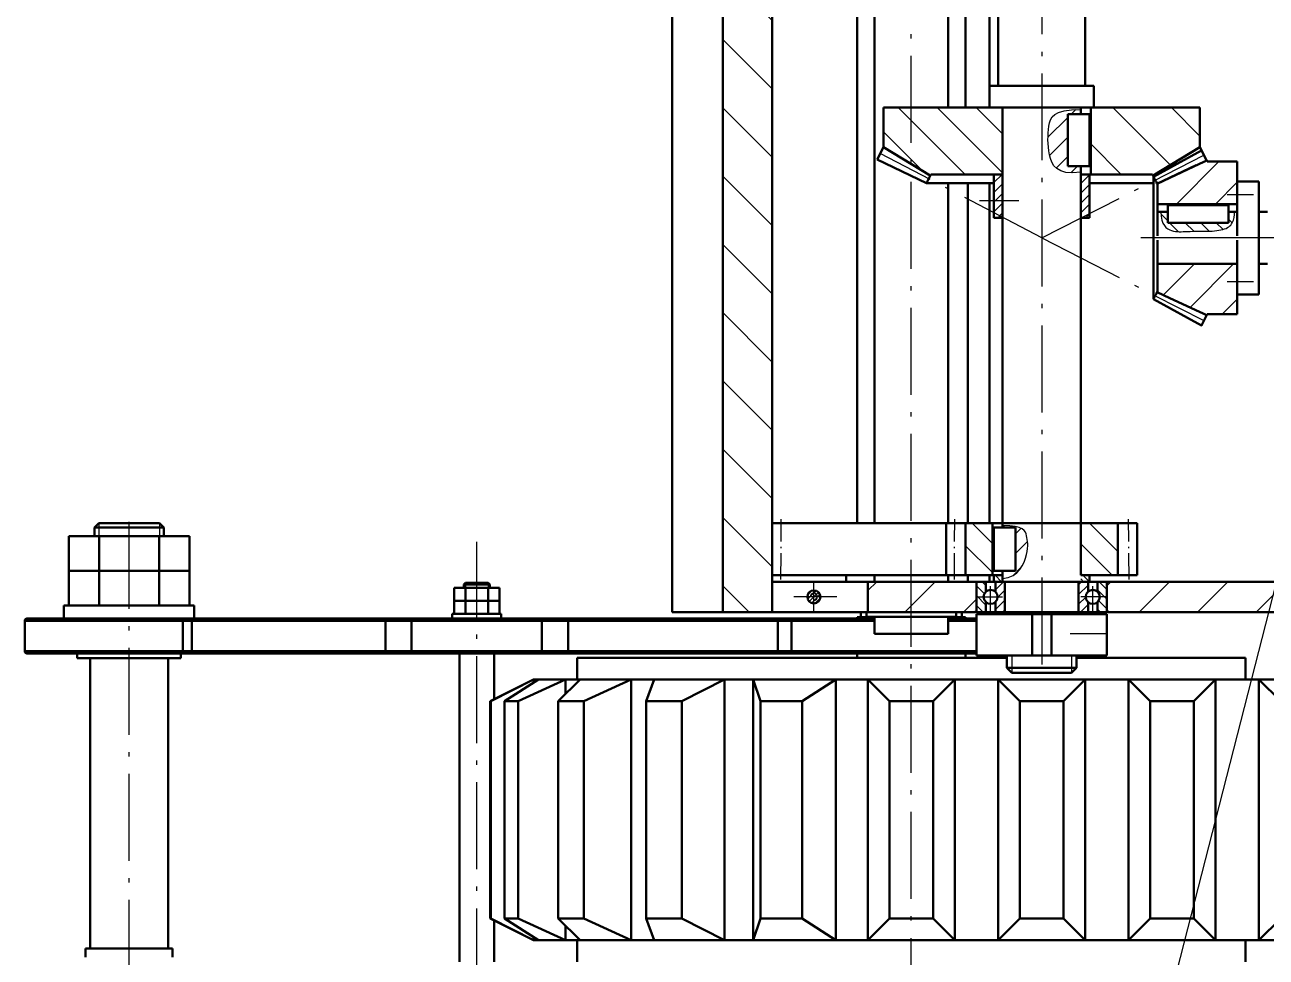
# Model space of a CAD drawing. Header units: millimetres. Extents: x -1896 to -707, y -189 to 652.
# Drawn here: x -1322.3 to -1179.5, y 52.1 to 159.4 of the extents above; entities that cross this region are included whole.
import ezdxf

# ---------------------------------------------------------------- set-up
doc = ezdxf.new("R2010")
doc.units = ezdxf.units.MM
doc.header["$LTSCALE"] = 10
doc.linetypes.add('CENTER', pattern=[1.45, 1, -0.2, 0.05, -0.2])
doc.linetypes.add('DASHED', pattern=[0.75, 0.5, -0.25])
doc.layers.add('1轮廓实线层', color=7, linetype='Continuous', lineweight=50)
for name, color, linetype in [('2细线层', 4, 'Continuous'), ('3中心线层', 1, 'CENTER'), ('4虚线层', 6, 'DASHED'), ('5剖面线层', 2, 'Continuous'), ('6文字层', 7, 'Continuous')]:
    doc.layers.add(name, color=color, linetype=linetype)
doc.styles.add('TH_GBDIM', font='romans.shx', dxfattribs={"width": 0.65, "bigfont": 'gbcbig.shx'})
doc.dimstyles.new('TH_GBDIM', dxfattribs={"dimtxt": 3.5, "dimasz": 2.5, "dimexe": 2, "dimexo": 0, "dimgap": 1.5, "dimtad": 1, "dimdsep": 46, "dimtxsty": 'TH_GBDIM', "dimcen": 2.5, "dimclrd": 130, "dimclre": 130, "dimclrt": 3, "dimazin": 2, "dimtfac": 0.714286, "dimtmove": 0, "dimatfit": 3, "dimfxl": 1, "dimtolj": 1, "dimtzin": 0, "dimlwd": -1, "dimlwe": -1, "dimarcsym": 0})
pattern_1 = [(45, (-1281.11, 361.7817), (-2.245064, 2.245064), [])]
pattern_2 = [(45, (-1281.11, 361.7817), (-3.367596, 3.367596), [])]
pattern_3 = [(45, (-1281.11, 362.7882), (-0.561266, 0.561266), [])]
pattern_4 = [(135, (-1281.10996, 361.7817), (-0.3367596, -0.3367596), [])]
pattern_5 = [(45, (-1281.11, 361.7817), (-0.561266, 0.561266), [])]
pattern_6 = [(135, (-1281.11, 361.7817), (-0.561266, -0.561266), [])]
pattern_7 = [(135, (-1281.11, 361.7817), (-1.683798, -1.683798), [])]
pattern_8 = [(45, (-1281.10996, 367.2817), (-0.2245064, 0.2245064), [])]

msp = doc.modelspace()

# ---------------------------------------------------------------- hatches: boundary and pattern name
at = {"layer": '5剖面线层'}
h = msp.add_hatch(dxfattribs=at)
h.set_pattern_fill('ANSI31', color=256, scale=1.75, angle=90)
h.set_pattern_definition([(135, (-1281.11, 361.7817), (-3.92886, -3.92886), [])])
h.paths.add_polyline_path([(-1236.3326, 218.7931), (-1242.0115, 218.7931), (-1242.0115, 91.7931), (-1236.3326, 91.7931)])
h = msp.add_hatch(dxfattribs=at)
h.set_pattern_fill('ANSI31', color=256, angle=90, style=0)
h.set_pattern_definition([(135, (-1281.11, 361.7817), (-2.245064, -2.245064), [])])
h.paths.add_polyline_path([(-1223.5467, 145.2931), (-1218.1487, 142.0241), (-1218.0815, 142.1586), (-1209.8326, 142.1586), (-1209.8326, 149.8464), (-1223.5467, 149.8464)])
h = msp.add_hatch(dxfattribs=at)
h.set_pattern_fill('ANSI31', color=256, scale=0.5)
h.set_pattern_definition([(45, (-1281.11, 361.7817), (-1.122532, 1.122532), [])])
edge = h.paths.add_edge_path()
edge.add_line((-1202.3326, 149.0964), (-1200.8326, 149.0964))
edge.add_line((-1200.8326, 149.0964), (-1200.8326, 149.6352))
edge.add_spline(control_points=[(-1200.8326, 149.6352), (-1204.079, 149.6352), (-1204.6326, 147.8121), (-1204.6853, 144.4706), (-1203.6657, 142.0001), (-1200.8326, 142.4129)], knot_values=[0, 0, 0, 0, 1, 2, 3, 3, 3, 3], degree=3, periodic=0)
edge.add_line((-1200.8326, 142.4129), (-1200.8326, 143.0964))
edge.add_line((-1200.8326, 143.0964), (-1202.3326, 143.0964))
edge.add_line((-1202.3326, 143.0964), (-1202.3326, 149.0964))
h = msp.add_hatch(dxfattribs=at)
h.set_pattern_fill('ANSI31', color=256, scale=1.5, angle=90, style=0)
h.set_pattern_definition([(135, (-1281.11, 361.7817), (-3.3676, -3.3676), [])])
h.paths.add_polyline_path([(-1199.6826, 149.8464), (-1199.6826, 142.1586), (-1192.5836, 142.1586), (-1192.5164, 142.0241), (-1187.1185, 145.2931), (-1187.1185, 149.8464)])
h = msp.add_hatch(dxfattribs=at)
h.set_pattern_fill('ANSI31', color=256, style=0)
h.set_pattern_definition(pattern_1)
h.paths.add_polyline_path([(-1192.0022, 138.7464), (-1182.8325, 138.7464), (-1182.8325, 143.6317), (-1186.2878, 143.6317), (-1186.3466, 143.7495), (-1186.3689, 143.7391), (-1186.3911, 143.7286), (-1186.4134, 143.7182), (-1186.4356, 143.7077), (-1186.4579, 143.6973), (-1186.4801, 143.6869), (-1186.5024, 143.6764), (-1186.5246, 143.666), (-1186.5469, 143.6555), (-1186.5691, 143.6451), (-1186.5914, 143.6346), (-1186.6136, 143.6242), (-1186.6359, 143.6138), (-1186.6581, 143.6033), (-1186.6804, 143.5929), (-1186.7026, 143.5824), (-1186.7249, 143.572), (-1186.7471, 143.5616), (-1186.7694, 143.5511), (-1186.7916, 143.5407), (-1186.8139, 143.5302), (-1186.8361, 143.5198), (-1186.8584, 143.5094), (-1186.8806, 143.4989), (-1186.9029, 143.4885), (-1186.9251, 143.478), (-1186.9474, 143.4676), (-1186.9696, 143.4571), (-1186.9919, 143.4467), (-1187.0141, 143.4363), (-1187.0364, 143.4258), (-1187.0586, 143.4154), (-1187.0809, 143.4049), (-1187.1031, 143.3945), (-1187.1254, 143.3841), (-1187.1476, 143.3736), (-1187.1699, 143.3632), (-1187.1921, 143.3527), (-1187.2144, 143.3423), (-1187.2366, 143.3318), (-1187.2589, 143.3214), (-1187.2811, 143.311), (-1187.3034, 143.3005), (-1187.3256, 143.2901), (-1187.3479, 143.2796), (-1187.3701, 143.2692), (-1187.3924, 143.2588), (-1187.4146, 143.2483), (-1187.4369, 143.2379), (-1187.4591, 143.2274), (-1187.4814, 143.217), (-1187.5036, 143.2065), (-1187.5259, 143.1961), (-1187.5481, 143.1857), (-1187.5704, 143.1752), (-1187.5926, 143.1648), (-1187.6149, 143.1543), (-1187.6371, 143.1439), (-1187.6594, 143.1335), (-1187.6816, 143.123), (-1187.7039, 143.1126), (-1187.7261, 143.1021), (-1187.7484, 143.0917), (-1187.7706, 143.0813), (-1187.7929, 143.0708), (-1187.8151, 143.0604), (-1187.8374, 143.0499), (-1187.8596, 143.0395), (-1187.8819, 143.029), (-1187.9041, 143.0186), (-1187.9264, 143.0082), (-1187.9486, 142.9977), (-1187.9709, 142.9873), (-1187.9931, 142.9768), (-1188.0154, 142.9664), (-1188.0376, 142.956), (-1188.0599, 142.9455), (-1188.0821, 142.9351), (-1188.1044, 142.9246), (-1188.1266, 142.9142), (-1188.1489, 142.9037), (-1188.1711, 142.8933), (-1188.1934, 142.8829), (-1188.2156, 142.8724), (-1188.2379, 142.862), (-1188.2601, 142.8515), (-1188.2824, 142.8411), (-1188.3046, 142.8307), (-1188.3269, 142.8202), (-1188.3491, 142.8098), (-1188.3714, 142.7993), (-1188.3936, 142.7889), (-1188.4159, 142.7785), (-1188.4381, 142.768), (-1188.4604, 142.7576), (-1188.4826, 142.7471), (-1188.5049, 142.7367), (-1188.5271, 142.7262), (-1188.5494, 142.7158), (-1188.5716, 142.7054), (-1188.5939, 142.6949), (-1188.6161, 142.6845), (-1188.6384, 142.674), (-1188.6606, 142.6636), (-1188.6829, 142.6532), (-1188.7051, 142.6427), (-1188.7274, 142.6323), (-1188.7496, 142.6218), (-1188.7719, 142.6114), (-1188.7941, 142.6009), (-1188.8164, 142.5905), (-1188.8386, 142.5801), (-1188.8609, 142.5696), (-1188.8831, 142.5592), (-1188.9054, 142.5487), (-1188.9276, 142.5383), (-1188.9499, 142.5279), (-1188.9721, 142.5174), (-1188.9944, 142.507), (-1189.0166, 142.4965), (-1189.0389, 142.4861), (-1189.0611, 142.4756), (-1189.0834, 142.4652), (-1189.1056, 142.4548), (-1189.1279, 142.4443), (-1189.1501, 142.4339), (-1189.1724, 142.4234), (-1189.1946, 142.413), (-1189.2169, 142.4026), (-1189.2391, 142.3921), (-1189.2614, 142.3817), (-1189.2836, 142.3712), (-1189.3059, 142.3608), (-1189.3281, 142.3504), (-1189.3504, 142.3399), (-1189.3726, 142.3295), (-1189.3949, 142.319), (-1189.4171, 142.3086), (-1189.4394, 142.2981), (-1189.4616, 142.2877), (-1189.4839, 142.2773), (-1189.5061, 142.2668), (-1189.5284, 142.2564), (-1189.5506, 142.2459), (-1189.5729, 142.2355), (-1189.5951, 142.2251), (-1189.6174, 142.2146), (-1189.6396, 142.2042), (-1189.6619, 142.1937), (-1189.6841, 142.1833), (-1189.7064, 142.1728), (-1189.7286, 142.1624), (-1189.7509, 142.152), (-1189.7731, 142.1415), (-1189.7954, 142.1311), (-1189.8176, 142.1206), (-1189.8399, 142.1102), (-1189.8621, 142.0998), (-1189.8843, 142.0893), (-1189.9066, 142.0789), (-1189.9288, 142.0684), (-1189.9511, 142.058), (-1189.9733, 142.0475), (-1189.9956, 142.0371), (-1190.0178, 142.0267), (-1190.0401, 142.0162), (-1190.0623, 142.0058), (-1190.0846, 141.9953), (-1190.1068, 141.9849), (-1190.1291, 141.9745), (-1190.1513, 141.964), (-1190.1736, 141.9536), (-1190.1958, 141.9431), (-1190.2181, 141.9327), (-1190.2403, 141.9223), (-1190.2626, 141.9118), (-1190.2848, 141.9014), (-1190.3071, 141.8909), (-1190.3293, 141.8805), (-1190.3516, 141.87), (-1190.3738, 141.8596), (-1190.3961, 141.8492), (-1190.4183, 141.8387), (-1190.4406, 141.8283), (-1190.4628, 141.8178), (-1190.4851, 141.8074), (-1190.5073, 141.797), (-1190.5296, 141.7865), (-1190.5518, 141.7761), (-1190.5741, 141.7656), (-1190.5963, 141.7552), (-1190.6186, 141.7447), (-1190.6408, 141.7343), (-1190.6631, 141.7239), (-1190.6853, 141.7134), (-1190.7076, 141.703), (-1190.7298, 141.6925), (-1190.7521, 141.6821), (-1190.7743, 141.6717), (-1190.7966, 141.6612), (-1190.8188, 141.6508), (-1190.8411, 141.6403), (-1190.8633, 141.6299), (-1190.8856, 141.6195), (-1190.9078, 141.609), (-1190.9301, 141.5986), (-1190.9523, 141.5881), (-1190.9746, 141.5777), (-1190.9968, 141.5672), (-1191.0191, 141.5568), (-1191.0413, 141.5464), (-1191.0636, 141.5359), (-1191.0858, 141.5255), (-1191.1081, 141.515), (-1191.1303, 141.5046), (-1191.1526, 141.4942), (-1191.1748, 141.4837), (-1191.1971, 141.4733), (-1191.2193, 141.4628), (-1191.2416, 141.4524), (-1191.2638, 141.4419), (-1191.2861, 141.4315), (-1191.3083, 141.4211), (-1191.3306, 141.4106), (-1191.3528, 141.4002), (-1191.3751, 141.3897), (-1191.3973, 141.3793), (-1191.4196, 141.3689), (-1191.4418, 141.3584), (-1191.4641, 141.348), (-1191.4863, 141.3375), (-1191.5086, 141.3271), (-1191.5308, 141.3166), (-1191.5531, 141.3062), (-1191.5753, 141.2958), (-1191.5976, 141.2853), (-1191.6198, 141.2749), (-1191.6421, 141.2644), (-1191.6643, 141.254), (-1191.6866, 141.2436), (-1191.7088, 141.2331), (-1191.7311, 141.2227), (-1191.7533, 141.2122), (-1191.7756, 141.2018), (-1191.7978, 141.1914), (-1191.8201, 141.1809), (-1191.8423, 141.1705), (-1191.8646, 141.16), (-1191.8868, 141.1496), (-1191.9091, 141.1391), (-1191.9313, 141.1287), (-1191.9536, 141.1183), (-1191.9758, 141.1078), (-1191.9981, 141.0974), (-1192.0203, 141.0869), (-1192.0426, 141.0765), (-1192.0022, 140.9957)])
h = msp.add_hatch(dxfattribs=at)
h.set_pattern_fill('ANSI31', color=256, scale=0.25)
h.set_pattern_definition(pattern_3)
h.paths.add_polyline_path([(-1209.8326, 142.1586), (-1210.8326, 142.1586), (-1210.8326, 139.0796), (-1209.8326, 138.7255)])
h.paths.add_polyline_path([(-1209.8326, 138.7255), (-1210.8326, 139.0796), (-1210.8326, 137.1586), (-1209.8326, 137.1586)])
h = msp.add_hatch(dxfattribs=at)
h.set_pattern_fill('ANSI31', color=256, scale=0.25)
h.set_pattern_definition(pattern_3)
h.paths.add_polyline_path([(-1200.8326, 142.1586), (-1199.8326, 142.1586), (-1199.8326, 139.0796), (-1200.8326, 138.7255)])
h.paths.add_polyline_path([(-1200.8326, 138.7255), (-1199.8326, 139.0796), (-1199.8326, 137.1586), (-1200.8326, 137.1586)])
h = msp.add_hatch(dxfattribs=at)
h.set_pattern_fill('ANSI31', color=256, scale=0.4, angle=90)
h.set_pattern_definition([(135, (-1281.11, 361.7817), (-0.8980256, -0.8980256), [])])
edge = h.paths.add_edge_path()
edge.add_spline(control_points=[(-1191.6076, 137.8464), (-1191.6153, 136.3495), (-1190.3287, 135.4171), (-1188.7272, 135.6445), (-1185.8719, 135.5625), (-1183.9191, 135.8412), (-1183.1478, 136.7593), (-1183.1478, 137.8464), (-1183.1765, 137.8464)], knot_values=[0, 0, 0, 0, 1, 2, 3, 4, 5, 6, 6, 6, 6], degree=3, periodic=0)
edge.add_line((-1183.1765, 137.8464), (-1183.8325, 137.8464))
edge.add_line((-1183.8325, 137.8464), (-1183.8325, 136.5964))
edge.add_line((-1183.8325, 136.5964), (-1190.8325, 136.5964))
edge.add_line((-1190.8325, 136.5964), (-1190.8325, 137.8464))
edge.add_line((-1190.8325, 137.8464), (-1191.6076, 137.8464))
h = msp.add_hatch(dxfattribs=at)
h.set_pattern_fill('ANSI31', color=256, style=0)
h.set_pattern_definition(pattern_1)
h.paths.add_polyline_path([(-1182.8325, 131.8464), (-1192.0022, 131.8464), (-1192.0022, 128.697), (-1192.0426, 128.6162), (-1192.0203, 128.6058), (-1191.9981, 128.5953), (-1191.9758, 128.5849), (-1191.9536, 128.5745), (-1191.9313, 128.564), (-1191.9091, 128.5536), (-1191.8868, 128.5431), (-1191.8646, 128.5327), (-1191.8423, 128.5222), (-1191.8201, 128.5118), (-1191.7978, 128.5014), (-1191.7756, 128.4909), (-1191.7533, 128.4805), (-1191.7311, 128.47), (-1191.7088, 128.4596), (-1191.6866, 128.4492), (-1191.6643, 128.4387), (-1191.6421, 128.4283), (-1191.6198, 128.4178), (-1191.5976, 128.4074), (-1191.5753, 128.397), (-1191.5531, 128.3865), (-1191.5308, 128.3761), (-1191.5086, 128.3656), (-1191.4863, 128.3552), (-1191.4641, 128.3447), (-1191.4418, 128.3343), (-1191.4196, 128.3239), (-1191.3973, 128.3134), (-1191.3751, 128.303), (-1191.3528, 128.2925), (-1191.3306, 128.2821), (-1191.3083, 128.2717), (-1191.2861, 128.2612), (-1191.2638, 128.2508), (-1191.2416, 128.2403), (-1191.2193, 128.2299), (-1191.1971, 128.2194), (-1191.1748, 128.209), (-1191.1526, 128.1986), (-1191.1303, 128.1881), (-1191.1081, 128.1777), (-1191.0858, 128.1672), (-1191.0636, 128.1568), (-1191.0413, 128.1464), (-1191.0191, 128.1359), (-1190.9968, 128.1255), (-1190.9746, 128.115), (-1190.9523, 128.1046), (-1190.9301, 128.0941), (-1190.9078, 128.0837), (-1190.8856, 128.0733), (-1190.8633, 128.0628), (-1190.8411, 128.0524), (-1190.8188, 128.0419), (-1190.7966, 128.0315), (-1190.7743, 128.0211), (-1190.7521, 128.0106), (-1190.7298, 128.0002), (-1190.7076, 127.9897), (-1190.6853, 127.9793), (-1190.6631, 127.9689), (-1190.6408, 127.9584), (-1190.6186, 127.948), (-1190.5963, 127.9375), (-1190.5741, 127.9271), (-1190.5518, 127.9166), (-1190.5296, 127.9062), (-1190.5073, 127.8958), (-1190.4851, 127.8853), (-1190.4628, 127.8749), (-1190.4406, 127.8644), (-1190.4183, 127.854), (-1190.3961, 127.8436), (-1190.3738, 127.8331), (-1190.3516, 127.8227), (-1190.3293, 127.8122), (-1190.3071, 127.8018), (-1190.2848, 127.7913), (-1190.2626, 127.7809), (-1190.2403, 127.7705), (-1190.2181, 127.76), (-1190.1958, 127.7496), (-1190.1736, 127.7391), (-1190.1513, 127.7287), (-1190.1291, 127.7183), (-1190.1068, 127.7078), (-1190.0846, 127.6974), (-1190.0623, 127.6869), (-1190.0401, 127.6765), (-1190.0178, 127.666), (-1189.9956, 127.6556), (-1189.9733, 127.6452), (-1189.9511, 127.6347), (-1189.9288, 127.6243), (-1189.9066, 127.6138), (-1189.8843, 127.6034), (-1189.8621, 127.593), (-1189.8399, 127.5825), (-1189.8176, 127.5721), (-1189.7954, 127.5616), (-1189.7731, 127.5512), (-1189.7509, 127.5408), (-1189.7286, 127.5303), (-1189.7064, 127.5199), (-1189.6841, 127.5094), (-1189.6619, 127.499), (-1189.6396, 127.4885), (-1189.6174, 127.4781), (-1189.5951, 127.4677), (-1189.5729, 127.4572), (-1189.5506, 127.4468), (-1189.5284, 127.4363), (-1189.5061, 127.4259), (-1189.4839, 127.4155), (-1189.4616, 127.405), (-1189.4394, 127.3946), (-1189.4171, 127.3841), (-1189.3949, 127.3737), (-1189.3726, 127.3632), (-1189.3504, 127.3528), (-1189.3281, 127.3424), (-1189.3059, 127.3319), (-1189.2836, 127.3215), (-1189.2614, 127.311), (-1189.2391, 127.3006), (-1189.2169, 127.2902), (-1189.1946, 127.2797), (-1189.1724, 127.2693), (-1189.1501, 127.2588), (-1189.1279, 127.2484), (-1189.1056, 127.238), (-1189.0834, 127.2275), (-1189.0611, 127.2171), (-1189.0389, 127.2066), (-1189.0166, 127.1962), (-1188.9944, 127.1857), (-1188.9721, 127.1753), (-1188.9499, 127.1649), (-1188.9276, 127.1544), (-1188.9054, 127.144), (-1188.8831, 127.1335), (-1188.8609, 127.1231), (-1188.8386, 127.1127), (-1188.8164, 127.1022), (-1188.7941, 127.0918), (-1188.7719, 127.0813), (-1188.7496, 127.0709), (-1188.7274, 127.0604), (-1188.7051, 127.05), (-1188.6829, 127.0396), (-1188.6606, 127.0291), (-1188.6384, 127.0187), (-1188.6161, 127.0082), (-1188.5939, 126.9978), (-1188.5716, 126.9874), (-1188.5494, 126.9769), (-1188.5271, 126.9665), (-1188.5049, 126.956), (-1188.4826, 126.9456), (-1188.4604, 126.9351), (-1188.4381, 126.9247), (-1188.4159, 126.9143), (-1188.3936, 126.9038), (-1188.3714, 126.8934), (-1188.3491, 126.8829), (-1188.3269, 126.8725), (-1188.3046, 126.8621), (-1188.2824, 126.8516), (-1188.2601, 126.8412), (-1188.2379, 126.8307), (-1188.2156, 126.8203), (-1188.1934, 126.8099), (-1188.1711, 126.7994), (-1188.1489, 126.789), (-1188.1266, 126.7785), (-1188.1044, 126.7681), (-1188.0821, 126.7576), (-1188.0599, 126.7472), (-1188.0376, 126.7368), (-1188.0154, 126.7263), (-1187.9931, 126.7159), (-1187.9709, 126.7054), (-1187.9486, 126.695), (-1187.9264, 126.6846), (-1187.9041, 126.6741), (-1187.8819, 126.6637), (-1187.8596, 126.6532), (-1187.8374, 126.6428), (-1187.8151, 126.6323), (-1187.7929, 126.6219), (-1187.7706, 126.6115), (-1187.7484, 126.601), (-1187.7261, 126.5906), (-1187.7039, 126.5801), (-1187.6816, 126.5697), (-1187.6594, 126.5593), (-1187.6371, 126.5488), (-1187.6149, 126.5384), (-1187.5926, 126.5279), (-1187.5704, 126.5175), (-1187.5481, 126.507), (-1187.5259, 126.4966), (-1187.5036, 126.4862), (-1187.4814, 126.4757), (-1187.4591, 126.4653), (-1187.4369, 126.4548), (-1187.4146, 126.4444), (-1187.3924, 126.434), (-1187.3701, 126.4235), (-1187.3479, 126.4131), (-1187.3256, 126.4026), (-1187.3034, 126.3922), (-1187.2811, 126.3818), (-1187.2589, 126.3713), (-1187.2366, 126.3609), (-1187.2144, 126.3504), (-1187.1921, 126.34), (-1187.1699, 126.3295), (-1187.1476, 126.3191), (-1187.1254, 126.3087), (-1187.1031, 126.2982), (-1187.0809, 126.2878), (-1187.0586, 126.2773), (-1187.0364, 126.2669), (-1187.0141, 126.2565), (-1186.9919, 126.246), (-1186.9696, 126.2356), (-1186.9474, 126.2251), (-1186.9251, 126.2147), (-1186.9029, 126.2042), (-1186.8806, 126.1938), (-1186.8584, 126.1834), (-1186.8361, 126.1729), (-1186.8139, 126.1625), (-1186.7916, 126.152), (-1186.7694, 126.1416), (-1186.7471, 126.1312), (-1186.7249, 126.1207), (-1186.7026, 126.1103), (-1186.6804, 126.0998), (-1186.6581, 126.0894), (-1186.6359, 126.079), (-1186.6136, 126.0685), (-1186.5914, 126.0581), (-1186.5691, 126.0476), (-1186.5469, 126.0372), (-1186.5246, 126.0267), (-1186.5024, 126.0163), (-1186.4801, 126.0059), (-1186.4579, 125.9954), (-1186.4356, 125.985), (-1186.4134, 125.9745), (-1186.3911, 125.9641), (-1186.3689, 125.9537), (-1186.3466, 125.9432), (-1186.2878, 126.061), (-1182.8325, 126.061)])
h = msp.add_hatch(dxfattribs=at)
h.set_pattern_fill('ANSI31', color=256, scale=0.75, angle=90, style=0)
h.set_pattern_definition(pattern_7)
h.paths.add_polyline_path([(-1210.9826, 102.0431), (-1210.9826, 96.0431), (-1214.0821, 96.0431), (-1214.0821, 102.0431)])
h = msp.add_hatch(dxfattribs=at)
h.set_pattern_fill('ANSI31', color=256, scale=0.5)
h.set_pattern_definition([(45, (-1264.11, 354.838), (-1.122532, 1.122532), [])])
edge = h.paths.add_edge_path()
edge.add_line((-1208.3326, 96.5431), (-1208.3326, 101.5431))
edge.add_line((-1208.3326, 101.5431), (-1209.8326, 101.5431))
edge.add_line((-1209.8326, 101.5431), (-1209.8326, 101.7472))
edge.add_spline(control_points=[(-1209.8326, 101.7472), (-1207.3663, 101.7297), (-1207.0388, 100.5665), (-1206.7477, 98.8942), (-1207.9216, 95.8194), (-1209.8326, 95.6593)], knot_values=[0, 0, 0, 0, 1, 2, 3, 3, 3, 3], degree=3, periodic=0)
edge.add_line((-1209.8326, 95.6593), (-1209.8326, 96.5431))
edge.add_line((-1209.8326, 96.5431), (-1208.3326, 96.5431))
h = msp.add_hatch(dxfattribs=at)
h.set_pattern_fill('ANSI31', color=256, scale=0.75, angle=90, style=0)
h.set_pattern_definition(pattern_7)
h.paths.add_polyline_path([(-1200.8326, 102.0431), (-1196.5831, 102.0431), (-1196.5831, 96.0431), (-1200.8326, 96.0431)], flags=0)
h = msp.add_hatch(dxfattribs=at)
h.set_pattern_fill('ANSI31', color=256, scale=0.15, angle=90)
h.set_pattern_definition(pattern_4)
h.paths.add_polyline_path([(-1209.8326, 95.2931), (-1210.6659, 95.2931), (-1210.8326, 95.2931), (-1210.8326, 96.0431), (-1209.8326, 96.0431)])
h = msp.add_hatch(dxfattribs=at)
h.set_pattern_fill('ANSI31', color=256, scale=0.15, angle=90)
h.set_pattern_definition(pattern_4)
h.paths.add_polyline_path([(-1200.8326, 95.2931), (-1199.9992, 95.2931), (-1199.8326, 95.2931), (-1199.8326, 96.0431), (-1200.8326, 96.0431)])
h = msp.add_hatch(dxfattribs=at)
h.set_pattern_fill('ANSI31', color=256, scale=0.1)
h.set_pattern_definition(pattern_8)
h.paths.add_polyline_path([(-1231.5458, 92.7931), (-1231.5458, 93.1253, 0.41421356), (-1231.128, 93.5431), (-1230.7958, 93.5431, -0.41421356)])
h.paths.add_polyline_path([(-1231.5458, 93.1253), (-1231.5458, 93.5431), (-1231.128, 93.5431, -0.41421356)], flags=17)
h.paths.add_polyline_path([(-1231.128, 93.5431), (-1231.5458, 93.5431), (-1231.5458, 93.9609, -0.41421356)], flags=17)
h.paths.add_polyline_path([(-1230.7958, 93.5431), (-1231.128, 93.5431, 0.41421356), (-1231.5458, 93.9609), (-1231.5458, 94.2931, -0.41421356)])
h.paths.add_polyline_path([(-1231.5458, 93.5431), (-1231.9636, 93.5431, -0.41421356), (-1231.5458, 93.9609)], flags=17)
h.paths.add_polyline_path([(-1231.9636, 93.5431), (-1232.2958, 93.5431, -0.41421356), (-1231.5458, 94.2931), (-1231.5458, 93.9609, 0.41421356)])
h = msp.add_hatch(dxfattribs=at)
h.set_pattern_fill('ANSI31', color=256, scale=1.5, style=0)
h.set_pattern_definition(pattern_2)
edge = h.paths.add_edge_path()
edge.add_line((-1225.3326, 92.0431), (-1225.3326, 95.0431))
edge.add_arc((-1225.0826, 95.0431), 0.25, 90, 180, ccw=False)
edge.add_line((-1225.0826, 95.2931), (-1213.0826, 95.2931))
edge.add_arc((-1213.0826, 95.0431), 0.25, 0, 90, ccw=False)
edge.add_line((-1212.8326, 95.0431), (-1212.8326, 92.0431))
edge.add_arc((-1213.0826, 92.0431), 0.25, 270, 360, ccw=False)
edge.add_line((-1213.0826, 91.7931), (-1225.0826, 91.7931))
edge.add_arc((-1225.0826, 92.0431), 0.25, 180, 270, ccw=False)
h = msp.add_hatch(dxfattribs=at)
h.set_pattern_fill('ANSI31', color=256, scale=0.25, angle=90)
h.set_pattern_definition(pattern_6)
h.paths.add_polyline_path([(-1211.7492, 91.7931), (-1212.6826, 91.7931, -0.41421356), (-1212.8326, 91.9431), (-1212.8326, 93.5431), (-1212.0151, 93.5431, 0.21197096), (-1211.7492, 92.9443)])
h.paths.add_polyline_path([(-1211.7492, 94.142, 0.21197096), (-1212.0151, 93.5431), (-1212.8326, 93.5431), (-1212.8326, 95.0431), (-1212.8326, 95.1431, -0.41421356), (-1212.6826, 95.2931), (-1211.7492, 95.2931)])
h = msp.add_hatch(dxfattribs=at)
h.set_pattern_fill('ANSI31', color=256, scale=0.25)
h.set_pattern_definition(pattern_5)
h.paths.add_polyline_path([(-1209.5826, 91.9431, -0.41421356), (-1209.7326, 91.7931), (-1210.6659, 91.7931), (-1210.6659, 92.9443, 0.21197096), (-1210.4001, 93.5431), (-1209.5826, 93.5431)])
h.paths.add_polyline_path([(-1209.5826, 93.5431), (-1210.4001, 93.5431, 0.21197096), (-1210.6659, 94.142), (-1210.6659, 95.2931), (-1209.7326, 95.2931, -0.41421356), (-1209.5826, 95.1431)])
h = msp.add_hatch(dxfattribs=at)
h.set_pattern_fill('ANSI31', color=256, scale=0.25)
h.set_pattern_definition(pattern_5)
h.paths.add_polyline_path([(-1201.0826, 91.9431, 0.41421356), (-1200.9326, 91.7931), (-1199.9992, 91.7931), (-1199.9992, 92.9443, -0.21197096), (-1200.2651, 93.5431), (-1201.0826, 93.5431)])
h.paths.add_polyline_path([(-1201.0826, 93.5431), (-1200.2651, 93.5431, -0.21197096), (-1199.9992, 94.142), (-1199.9992, 95.2931), (-1200.9326, 95.2931, 0.41421356), (-1201.0826, 95.1431)])
h = msp.add_hatch(dxfattribs=at)
h.set_pattern_fill('ANSI31', color=256, scale=0.25, angle=90)
h.set_pattern_definition(pattern_6)
h.paths.add_polyline_path([(-1198.9159, 91.7931), (-1197.9826, 91.7931, 0.41421356), (-1197.8326, 91.9431), (-1197.8326, 93.5431), (-1198.6501, 93.5431, -0.21197096), (-1198.9159, 92.9443)])
h.paths.add_polyline_path([(-1198.9159, 94.142, -0.21197096), (-1198.6501, 93.5431), (-1197.8326, 93.5431), (-1197.8326, 95.0431), (-1197.8326, 95.1431, 0.41421356), (-1197.9826, 95.2931), (-1198.9159, 95.2931)])
h = msp.add_hatch(dxfattribs=at)
h.set_pattern_fill('ANSI31', color=256, scale=1.5, style=0)
h.set_pattern_definition(pattern_2)
edge = h.paths.add_edge_path(flags=0)
edge.add_line((-1197.8326, 92.0431), (-1197.8326, 95.0431))
edge.add_arc((-1197.5826, 95.0431), 0.25, 90, 180, ccw=False)
edge.add_line((-1197.5826, 95.2931), (-1063.0826, 95.2931))
edge.add_arc((-1063.0826, 95.0431), 0.25, 0, 90, ccw=False)
edge.add_line((-1062.8326, 95.0431), (-1062.8326, 92.0431))
edge.add_arc((-1063.0826, 92.0431), 0.25, 270, 360, ccw=False)
edge.add_line((-1063.0826, 91.7931), (-1197.5826, 91.7931))
edge.add_arc((-1197.5826, 92.0431), 0.25, 180, 270, ccw=False)
h = msp.add_hatch(dxfattribs=at)
h.set_pattern_fill('ANSI31', color=256, scale=0.1)
h.set_pattern_definition(pattern_8)
h.paths.add_polyline_path([(-1231.5458, 92.7931), (-1231.5458, 93.5431), (-1232.2958, 93.5431, 0.41421356)])

# ---------------------------------------------------------------- linework, layer by layer
at = {"layer": '1轮廓实线层'}
for p, q in [((-1247.8326, 218.7931), (-1247.8326, 91.7931)), ((-1242.0115, 218.7931), (-1242.0115, 91.7931)), ((-1236.3326, 218.7931), (-1236.3326, 91.7931)), ((-1226.5826, 208.5431), (-1226.5826, 102.0431)), ((-1224.5826, 208.5431), (-1224.5826, 102.0431)), ((-1216.0826, 149.8464), (-1216.0826, 208.5431)), ((-1214.0826, 149.8464), (-1214.0826, 208.5431)), ((-1210.3326, 208.5431), (-1210.3326, 152.3464)), ((-1200.3326, 208.5431), (-1200.3326, 152.3464)), ((-1211.3326, 152.3464), (-1205.3326, 152.3464)), ((-1211.3326, 152.3464), (-1211.3326, 149.8464)), ((-1199.3326, 152.3464), (-1205.3326, 152.3464)), ((-1199.3326, 152.3464), (-1199.3326, 149.8464)), ((-1223.5467, 145.2931), (-1223.5467, 149.8464)), ((-1205.3326, 149.8464), (-1223.5467, 149.8464)), ((-1209.8326, 142.1586), (-1209.8326, 149.8464)), ((-1209.8326, 101.7472), (-1209.8326, 149.8464)), ((-1187.1185, 149.8464), (-1205.3326, 149.8464)), ((-1199.8326, 149.0964), (-1202.3326, 149.0964)), ((-1202.3326, 143.0964), (-1202.3326, 149.0964)), ((-1200.8326, 149.0964), (-1200.8326, 149.8464)), ((-1199.8326, 143.0964), (-1199.8326, 149.0964)), ((-1199.6826, 142.1586), (-1199.6826, 149.8464)), ((-1187.1185, 149.8464), (-1187.1185, 145.2931)), ((-1224.2656, 143.8552), (-1223.5467, 145.2931)), ((-1218.1487, 142.0241), (-1223.5467, 145.2931)), ((-1192.5164, 142.0241), (-1187.1185, 145.2931)), ((-1187.1185, 145.2931), (-1186.3995, 143.8552)), ((-1218.5847, 141.1522), (-1224.2656, 143.8552)), ((-1199.8326, 143.0964), (-1202.3326, 143.0964)), ((-1200.8326, 101.7472), (-1200.8326, 143.0964)), ((-1186.4003, 143.8548), (-1186.386, 143.8266)), ((-1186.3466, 143.7495), (-1186.2878, 143.6317)), ((-1186.2878, 143.6317), (-1182.8325, 143.6317)), ((-1182.8325, 135.0964), (-1182.8325, 143.6317)), ((-1218.0815, 142.1586), (-1218.5848, 141.1521)), ((-1209.8326, 142.1586), (-1218.0815, 142.1586)), ((-1210.8326, 137.1586), (-1210.8326, 142.1586)), ((-1192.5836, 142.1586), (-1200.8326, 142.1586)), ((-1199.8326, 137.1586), (-1199.8326, 142.1586)), ((-1192.5836, 142.1586), (-1192.4525, 141.8964)), ((-1192.4717, 127.8067), (-1192.4717, 141.886)), ((-1210.8326, 141.1521), (-1218.5848, 141.1521)), ((-1216.0826, 102.0431), (-1216.0826, 141.1521)), ((-1213.8326, 102.0431), (-1213.8326, 141.1521)), ((-1192.4717, 141.1521), (-1199.8326, 141.1521)), ((-1192.0022, 135.0964), (-1192.0022, 140.9957)), ((-1182.8325, 141.3464), (-1180.3325, 141.3464)), ((-1180.3325, 141.3464), (-1180.3325, 128.3464)), ((-1182.8325, 138.7464), (-1192.0022, 138.7464)), ((-1190.8325, 136.5964), (-1190.8325, 138.5964)), ((-1183.8325, 138.5964), (-1190.8325, 138.5964)), ((-1183.8325, 136.5964), (-1183.8325, 138.5964)), ((-1209.8326, 137.1586), (-1210.8326, 137.1586)), ((-1200.8326, 137.1586), (-1199.8326, 137.1586)), ((-1190.8325, 137.8464), (-1192.0022, 137.8464)), ((-1182.8325, 137.8464), (-1183.8325, 137.8464)), ((-1180.3325, 137.8464), (-1179.3325, 137.8464)), ((-1183.8325, 136.5964), (-1190.8325, 136.5964)), ((-1192.0022, 128.7052), (-1192.0022, 134.5964)), ((-1182.8325, 126.061), (-1182.8325, 134.5964)), ((-1182.8325, 131.8464), (-1192.0022, 131.8464)), ((-1180.3325, 131.8464), (-1179.3325, 131.8464)), ((-1182.8325, 128.3464), (-1180.3325, 128.3464)), ((-1182.8325, 126.061), (-1186.2878, 126.061)), ((-1314.3326, 101.5447), (-1313.8326, 102.0447)), ((-1314.3326, 101.5447), (-1314.3326, 100.5431)), ((-1314.3326, 101.5447), (-1306.3326, 101.5447)), ((-1306.8326, 102.0447), (-1313.8326, 102.0447)), ((-1306.8326, 102.0447), (-1306.3326, 101.5447)), ((-1306.3326, 101.5447), (-1306.3326, 100.5431)), ((-1209.8326, 102.0431), (-1236.3326, 102.0431)), ((-1216.3326, 102.0431), (-1216.3326, 96.0431)), ((-1214.0821, 102.0431), (-1214.0821, 96.0431)), ((-1210.9826, 102.0431), (-1210.9826, 96.0431)), ((-1210.8326, 101.5431), (-1210.8326, 96.5431)), ((-1210.8326, 101.5431), (-1208.3326, 101.5431)), ((-1209.8326, 102.0431), (-1209.8326, 101.5431)), ((-1209.8326, 102.0431), (-1200.8326, 102.0431)), ((-1208.3326, 101.5431), (-1208.3326, 96.5431)), ((-1200.8326, 96.0431), (-1200.8326, 102.0431)), ((-1196.5831, 102.0431), (-1200.8326, 102.0431)), ((-1196.5906, 102.0431), (-1194.3326, 102.0431)), ((-1196.5831, 102.0431), (-1196.5831, 96.0431)), ((-1194.3326, 102.0431), (-1194.3326, 96.0431)), ((-1317.2608, 100.5431), (-1303.4044, 100.5431)), ((-1317.2608, 100.5431), (-1317.2608, 96.5431)), ((-1313.7967, 100.5431), (-1313.7967, 96.5431)), ((-1306.8685, 100.5431), (-1306.8685, 96.5431)), ((-1303.4044, 100.5431), (-1303.4044, 96.5431)), ((-1317.2608, 96.5431), (-1303.4044, 96.5431)), ((-1317.2608, 96.5431), (-1317.2608, 92.5431)), ((-1313.7967, 96.5431), (-1313.7967, 92.5431)), ((-1306.8685, 96.5431), (-1306.8685, 92.5431)), ((-1303.4044, 96.5431), (-1303.4044, 92.5431)), ((-1236.3326, 96.0431), (-1209.8326, 96.0431)), ((-1227.8326, 96.0431), (-1227.8326, 95.2931)), ((-1224.5826, 95.2931), (-1224.5826, 96.0431)), ((-1216.0826, 96.0431), (-1216.0826, 95.2931)), ((-1213.8326, 96.0431), (-1213.8326, 95.2931)), ((-1210.8326, 96.5431), (-1208.3326, 96.5431)), ((-1210.8326, 96.0431), (-1210.8326, 95.2931)), ((-1209.8326, 96.5431), (-1209.8326, 95.2931)), ((-1200.8326, 96.0431), (-1196.5831, 96.0431)), ((-1199.8326, 96.0431), (-1199.8326, 95.2931)), ((-1196.5906, 96.0431), (-1194.3326, 96.0431)), ((-1272.9306, 94.6056), (-1267.7345, 94.6056)), ((-1272.9306, 94.6056), (-1272.9306, 93.1056)), ((-1271.8326, 94.9812), (-1271.6451, 95.1687)), ((-1271.8326, 94.9812), (-1271.8326, 94.6056)), ((-1271.8326, 94.9812), (-1268.8326, 94.9812)), ((-1269.0201, 95.1687), (-1271.6451, 95.1687)), ((-1271.6316, 94.6056), (-1271.6316, 93.1056)), ((-1269.0335, 94.6056), (-1269.0335, 93.1056)), ((-1269.0201, 95.1687), (-1268.8326, 94.9812)), ((-1268.8326, 94.9812), (-1268.8326, 94.6056)), ((-1267.7345, 94.6056), (-1267.7345, 93.1056)), ((-1213.0826, 95.2931), (-1236.3326, 95.2931)), ((-1225.0826, 95.2931), (-1236.3326, 95.2931)), ((-1225.3326, 91.7931), (-1225.3326, 95.2931)), ((-1213.0826, 95.2931), (-1225.0826, 95.2931)), ((-1212.6826, 95.2931), (-1213.0826, 95.2931)), ((-1212.8326, 95.1431), (-1212.8326, 91.9431)), ((-1212.8326, 92.0431), (-1212.8326, 95.0431)), ((-1211.7492, 95.2931), (-1212.6826, 95.2931)), ((-1211.7492, 94.142), (-1211.7492, 95.2931)), ((-1210.6659, 95.2931), (-1211.7492, 95.2931)), ((-1210.6659, 95.2931), (-1210.6659, 94.142)), ((-1209.7326, 95.2931), (-1210.6659, 95.2931)), ((-1209.8326, 95.2931), (-1209.8326, 95.6593)), ((-1209.8326, 95.2931), (-1209.5826, 95.2931)), ((-1209.5826, 95.2931), (-1209.5826, 91.7931)), ((-1209.5826, 95.2931), (-1201.0826, 95.2931)), ((-1209.5826, 91.9431), (-1209.5826, 95.1431)), ((-1201.0826, 91.7931), (-1201.0826, 95.2931)), ((-1201.0826, 95.2931), (-1200.8326, 95.2931)), ((-1201.0826, 95.1431), (-1201.0826, 91.9431)), ((-1199.9992, 95.2931), (-1200.9326, 95.2931)), ((-1198.9159, 95.2931), (-1199.9992, 95.2931)), ((-1199.9992, 95.2931), (-1199.9992, 94.142)), ((-1197.9826, 95.2931), (-1198.9159, 95.2931)), ((-1198.9159, 94.142), (-1198.9159, 95.2931)), ((-1197.5826, 95.2931), (-1197.9826, 95.2931)), ((-1197.8326, 91.9431), (-1197.8326, 95.1431)), ((-1197.8326, 95.0431), (-1197.8326, 92.0431)), ((-1063.0826, 95.2931), (-1197.5826, 95.2931)), ((-1272.9306, 93.1056), (-1267.7345, 93.1056)), ((-1272.9306, 93.1056), (-1272.9306, 91.6056)), ((-1271.6316, 93.1056), (-1271.6316, 91.6056)), ((-1269.0335, 93.1056), (-1269.0335, 91.6056)), ((-1267.7345, 93.1056), (-1267.7345, 91.6056)), ((-1211.7492, 91.7931), (-1211.7492, 92.9443)), ((-1210.6659, 92.9443), (-1210.6659, 91.7931)), ((-1199.9992, 92.9443), (-1199.9992, 91.7931)), ((-1198.9159, 91.7931), (-1198.9159, 92.9443)), ((-1317.8326, 92.5431), (-1302.8326, 92.5431)), ((-1317.8326, 91.0431), (-1317.8326, 92.5431)), ((-1302.8326, 91.0431), (-1302.8326, 92.5431)), ((-1273.1451, 91.6056), (-1267.5201, 91.6056)), ((-1273.1451, 91.0431), (-1273.1451, 91.6056)), ((-1267.5201, 91.0431), (-1267.5201, 91.6056)), ((-1236.3326, 91.7931), (-1247.8326, 91.7931)), ((-1225.0826, 91.7931), (-1236.3326, 91.7931)), ((-1236.3326, 91.7931), (-1225.0826, 91.7931)), ((-1226.1326, 91.1931), (-1226.1326, 91.7931)), ((-1225.4976, 91.7931), (-1225.4976, 91.2431)), ((-1225.0826, 91.7931), (-1213.0826, 91.7931)), ((-1215.1676, 91.7931), (-1215.1676, 91.2431)), ((-1214.5326, 91.7931), (-1214.5326, 91.1931)), ((-1213.0826, 91.7931), (-1212.6826, 91.7931)), ((-1197.8326, 91.5431), (-1212.8326, 91.5431)), ((-1212.8326, 86.7931), (-1212.8326, 91.5431)), ((-1212.6826, 91.7931), (-1211.7492, 91.7931)), ((-1210.6659, 91.7931), (-1211.7492, 91.7931)), ((-1210.8326, 91.7931), (-1211.0826, 91.5431)), ((-1199.8326, 91.7931), (-1210.8326, 91.7931)), ((-1210.6659, 91.7931), (-1209.7326, 91.7931)), ((-1209.7326, 91.7931), (-1209.5826, 91.7931)), ((-1209.5826, 91.7931), (-1201.3326, 91.7931)), ((-1206.4437, 86.7931), (-1206.4437, 91.5431)), ((-1204.2215, 86.7931), (-1204.2215, 91.5431)), ((-1201.3326, 91.7931), (-1201.0826, 91.7931)), ((-1201.0826, 91.7931), (-1200.9326, 91.7931)), ((-1200.9326, 91.7931), (-1199.9992, 91.7931)), ((-1198.9159, 91.7931), (-1199.9992, 91.7931)), ((-1199.8326, 91.7931), (-1199.5826, 91.5431)), ((-1198.9159, 91.7931), (-1197.9826, 91.7931)), ((-1197.9826, 91.7931), (-1197.5826, 91.7931)), ((-1197.8326, 86.7931), (-1197.8326, 91.5431)), ((-1063.0826, 91.7931), (-1197.5826, 91.7931)), ((-1322.3326, 90.7931), (-1322.3326, 87.2931)), ((-1304.1551, 90.7931), (-1322.3326, 90.7931)), ((-1322.0826, 91.0431), (-1304.2838, 91.0431)), ((-1304.2838, 91.0431), (-1303.1255, 91.0431)), ((-1304.1551, 87.2931), (-1304.1551, 90.7931)), ((-1303.1255, 90.7931), (-1304.1551, 90.7931)), ((-1303.1255, 91.0431), (-1303.1255, 90.7931)), ((-1303.1255, 91.0431), (-1280.8326, 91.0431)), ((-1303.1255, 90.7931), (-1303.1255, 87.2931)), ((-1280.8326, 90.7931), (-1303.1255, 90.7931)), ((-1280.8326, 91.0431), (-1280.8326, 90.7931)), ((-1280.8326, 91.0431), (-1277.5826, 91.0431)), ((-1277.8326, 90.7931), (-1280.8326, 90.7931)), ((-1280.8326, 87.2931), (-1280.8326, 90.7931)), ((-1262.8326, 90.7931), (-1277.8326, 90.7931)), ((-1277.8326, 87.2931), (-1277.8326, 90.7931)), ((-1277.5826, 91.0431), (-1263.0826, 91.0431)), ((-1263.0826, 91.0431), (-1259.8326, 91.0431)), ((-1262.8326, 87.2931), (-1262.8326, 90.7931)), ((-1259.8326, 90.7931), (-1262.8326, 90.7931)), ((-1259.8326, 91.0431), (-1259.8326, 90.7931)), ((-1259.8326, 91.0431), (-1235.7011, 91.0431)), ((-1259.8326, 90.7931), (-1259.8326, 87.2931)), ((-1235.7011, 90.7931), (-1259.8326, 90.7931)), ((-1235.7011, 91.0431), (-1235.7011, 90.7931)), ((-1235.7011, 91.0431), (-1233.9278, 91.0431)), ((-1235.7011, 91.0431), (-1235.7011, 90.7931)), ((-1233.9278, 91.0431), (-1235.7011, 91.0431)), ((-1234.1248, 90.7931), (-1235.7011, 90.7931)), ((-1235.7011, 87.2931), (-1235.7011, 90.7931)), ((-1235.7011, 90.7931), (-1234.1248, 90.7931)), ((-1234.1248, 90.7931), (-1234.1248, 87.2931)), ((-1224.5826, 90.7931), (-1234.1248, 90.7931)), ((-1234.1248, 90.7931), (-1224.5826, 90.7931)), ((-1233.9278, 91.0431), (-1224.5826, 91.0431)), ((-1224.5826, 91.0431), (-1233.9278, 91.0431)), ((-1226.5826, 91.0431), (-1226.5826, 91.1931)), ((-1224.5826, 91.1931), (-1226.5826, 91.1931)), ((-1220.3326, 91.2431), (-1225.4976, 91.2431)), ((-1224.5826, 91.2431), (-1224.5826, 89.2931)), ((-1220.3326, 91.2431), (-1215.1676, 91.2431)), ((-1216.0826, 89.2931), (-1216.0826, 91.2431)), ((-1214.0826, 91.1931), (-1216.0826, 91.1931)), ((-1212.8326, 91.0431), (-1216.0826, 91.0431)), ((-1216.0826, 90.7931), (-1212.8326, 90.7931)), ((-1214.0826, 91.1931), (-1214.0826, 91.0431)), ((-1224.5826, 89.2931), (-1216.0826, 89.2931)), ((-1322.3326, 87.2931), (-1304.1551, 87.2931)), ((-1304.1551, 87.2931), (-1303.1255, 87.2931)), ((-1303.1255, 87.0431), (-1303.1255, 87.2931)), ((-1303.1255, 87.2931), (-1280.8326, 87.2931)), ((-1280.8326, 87.2931), (-1277.8326, 87.2931)), ((-1280.8326, 87.0431), (-1280.8326, 87.2931)), ((-1277.8326, 87.2931), (-1262.8326, 87.2931)), ((-1262.8326, 87.2931), (-1259.8326, 87.2931)), ((-1259.8326, 87.0431), (-1259.8326, 87.2931)), ((-1259.8326, 87.2931), (-1235.7011, 87.2931)), ((-1235.7011, 87.2931), (-1234.1248, 87.2931)), ((-1235.7011, 87.0431), (-1235.7011, 87.2931)), ((-1234.1248, 87.2931), (-1212.8326, 87.2931)), ((-1304.2838, 87.0431), (-1322.0826, 87.0431)), ((-1316.2976, 87.0431), (-1316.2976, 86.4931)), ((-1316.2976, 86.4931), (-1304.3676, 86.4931)), ((-1314.8326, 86.4931), (-1314.8326, 53.0931)), ((-1305.8326, 53.0931), (-1305.8326, 86.4931)), ((-1304.3676, 87.0431), (-1304.3676, 86.4931)), ((-1303.1255, 87.0431), (-1304.2838, 87.0431)), ((-1280.8326, 87.0431), (-1303.1255, 87.0431)), ((-1277.5826, 87.0431), (-1280.8326, 87.0431)), ((-1263.0826, 87.0431), (-1277.5826, 87.0431)), ((-1272.3326, 87.0431), (-1272.3326, 51.5431)), ((-1268.3326, 81.7439), (-1268.3326, 87.0431)), ((-1259.8326, 87.0431), (-1263.0826, 87.0431)), ((-1235.7011, 87.0431), (-1259.8326, 87.0431)), ((-1258.7951, 86.5431), (-1209.3326, 86.5431)), ((-1258.7951, 84.0431), (-1258.7951, 86.5431)), ((-1233.9278, 87.0431), (-1235.7011, 87.0431)), ((-1212.8326, 87.0431), (-1233.9278, 87.0431)), ((-1226.5826, 87.0431), (-1226.5826, 86.5431)), ((-1214.0826, 86.5431), (-1214.0826, 87.0431)), ((-1197.8326, 86.7931), (-1212.8326, 86.7931)), ((-1209.3326, 86.7931), (-1209.3326, 85.3653)), ((-1201.3326, 86.7931), (-1201.3326, 85.3653)), ((-1201.3326, 86.5431), (-1181.8701, 86.5431)), ((-1181.8701, 86.5431), (-1181.8701, 84.0431)), ((-1208.7611, 84.7938), (-1209.3326, 85.3653)), ((-1201.3326, 85.3653), (-1209.3326, 85.3653)), ((-1201.904, 84.7938), (-1208.7611, 84.7938)), ((-1201.3326, 85.3653), (-1201.904, 84.7938)), ((-1263.7951, 84.0431), (-1268.7951, 81.5431)), ((-1263.7951, 84.0431), (-1268.7288, 81.5431)), ((-1263.2129, 84.0431), (-1267.1429, 81.5431)), ((-1260.1228, 84.0431), (-1265.5774, 81.5431)), ((-1253.8326, 84.0431), (-1263.7951, 84.0475)), ((-996.8701, 84.0431), (-1263.7951, 84.0431)), ((-1263.7951, 83.6728), (-1263.7951, 84.0431)), ((-1258.4334, 84.0431), (-1260.9749, 81.5431)), ((-1260.1228, 82.3813), (-1260.1228, 84.0431)), ((-1252.5555, 84.0431), (-1257.997, 81.5431)), ((-1253.8326, 84.0431), (-1249.3101, 84.0431)), ((-1249.3101, 84.0431), (-1253.8326, 84.0431)), ((-1252.5555, 54.0431), (-1252.5555, 84.0431)), ((-1249.9243, 84.0431), (-1250.8285, 81.5431)), ((-1241.8341, 84.0431), (-1246.7298, 81.5431)), ((-1241.8341, 54.0431), (-1241.8341, 84.0431)), ((-1238.5185, 54.0431), (-1238.5185, 84.0431)), ((-1238.5185, 84.0431), (-1237.697, 81.5431)), ((-1229.0079, 84.0431), (-1232.8787, 81.5431)), ((-1229.0079, 54.0431), (-1229.0079, 84.0431)), ((-1225.3326, 54.0431), (-1225.3326, 84.0431)), ((-1225.3326, 84.0431), (-1222.8326, 81.5431)), ((-1225.3326, 54.0431), (-1225.3326, 84.0431)), ((-1225.3326, 84.0431), (-1222.8326, 81.5431)), ((-1215.3326, 84.0431), (-1217.8326, 81.5431)), ((-1215.3326, 84.0431), (-1217.8326, 81.5431)), ((-1215.3326, 54.0431), (-1215.3326, 84.0431)), ((-1215.3326, 54.0431), (-1215.3326, 84.0431)), ((-1210.3326, 54.0431), (-1210.3326, 84.0431)), ((-1210.3326, 84.0431), (-1207.8326, 81.5431)), ((-1200.3326, 84.0431), (-1202.8326, 81.5431)), ((-1200.3326, 54.0431), (-1200.3326, 84.0431)), ((-1195.3326, 54.0431), (-1195.3326, 84.0431)), ((-1195.3326, 84.0431), (-1192.8326, 81.5431)), ((-1185.3326, 84.0431), (-1187.8326, 81.5431)), ((-1185.3326, 54.0431), (-1185.3326, 84.0431)), ((-1180.3326, 54.0431), (-1180.3326, 84.0431)), ((-1180.3326, 84.0431), (-1177.8326, 81.5431)), ((-1268.7288, 81.5431), (-1268.7951, 81.5431)), ((-1268.7951, 56.5431), (-1268.7951, 81.5431)), ((-1268.7288, 56.5431), (-1268.7288, 81.5431)), ((-1265.5774, 81.5431), (-1267.1429, 81.5431)), ((-1267.1429, 56.5431), (-1267.1429, 81.5431)), ((-1265.5774, 56.5431), (-1265.5774, 81.5431)), ((-1257.997, 81.5431), (-1260.9749, 81.5431)), ((-1260.9749, 56.5431), (-1260.9749, 81.5431)), ((-1257.997, 56.5431), (-1257.997, 81.5431)), ((-1246.7298, 81.5431), (-1250.8285, 81.5431)), ((-1250.8285, 56.5431), (-1250.8285, 81.5431)), ((-1246.7298, 56.5431), (-1246.7298, 81.5431)), ((-1232.8787, 81.5431), (-1237.697, 81.5431)), ((-1237.697, 56.5431), (-1237.697, 81.5431)), ((-1232.8787, 56.5431), (-1232.8787, 81.5431)), ((-1222.8326, 81.5431), (-1217.8326, 81.5431)), ((-1222.8326, 56.5431), (-1222.8326, 81.5431)), ((-1222.8326, 56.5431), (-1222.8326, 81.5431)), ((-1217.8326, 56.5431), (-1217.8326, 81.5431)), ((-1217.8326, 56.5431), (-1217.8326, 81.5431)), ((-1207.8326, 81.5431), (-1202.8326, 81.5431)), ((-1207.8326, 56.5431), (-1207.8326, 81.5431)), ((-1202.8326, 56.5431), (-1202.8326, 81.5431)), ((-1192.8326, 81.5431), (-1187.8326, 81.5431)), ((-1192.8326, 56.5431), (-1192.8326, 81.5431)), ((-1187.8326, 56.5431), (-1187.8326, 81.5431)), ((-1268.7288, 56.5431), (-1268.7951, 56.5431)), ((-1263.7951, 54.0431), (-1268.7951, 56.5431)), ((-1263.7951, 54.0431), (-1268.7288, 56.5431)), ((-1268.3326, 51.5431), (-1268.3326, 56.3423)), ((-1268.3326, 56.3119), (-1268.3326, 51.5431)), ((-1265.5774, 56.5431), (-1267.1429, 56.5431)), ((-1263.2129, 54.0431), (-1267.1429, 56.5431)), ((-1260.1228, 54.0431), (-1265.5774, 56.5431)), ((-1257.997, 56.5431), (-1260.9749, 56.5431)), ((-1258.4334, 54.0431), (-1260.9749, 56.5431)), ((-1260.1228, 54.0431), (-1260.1228, 55.7049)), ((-1252.5555, 54.0431), (-1257.997, 56.5431)), ((-1246.7298, 56.5431), (-1250.8285, 56.5431)), ((-1249.9243, 54.0431), (-1250.8285, 56.5431)), ((-1241.8341, 54.0431), (-1246.7298, 56.5431)), ((-1238.5185, 54.0431), (-1237.697, 56.5431)), ((-1232.8787, 56.5431), (-1237.697, 56.5431)), ((-1229.0079, 54.0431), (-1232.8787, 56.5431)), ((-1225.3326, 54.0431), (-1222.8326, 56.5431)), ((-1225.3326, 54.0431), (-1222.8326, 56.5431)), ((-1222.8326, 56.5431), (-1217.8326, 56.5431)), ((-1215.3326, 54.0431), (-1217.8326, 56.5431)), ((-1215.3326, 54.0431), (-1217.8326, 56.5431)), ((-1210.3326, 54.0431), (-1207.8326, 56.5431)), ((-1207.8326, 56.5431), (-1202.8326, 56.5431)), ((-1200.3326, 54.0431), (-1202.8326, 56.5431)), ((-1195.3326, 54.0431), (-1192.8326, 56.5431)), ((-1192.8326, 56.5431), (-1187.8326, 56.5431)), ((-1185.3326, 54.0431), (-1187.8326, 56.5431)), ((-1180.3326, 54.0431), (-1177.8326, 56.5431)), ((-1263.7951, 54.0431), (-1263.7951, 54.4134)), ((-1315.3326, 53.0931), (-1305.3326, 53.0931)), ((-1315.3326, 53.0931), (-1315.3326, 52.0931)), ((-1305.3326, 53.0931), (-1305.3326, 52.0931)), ((-996.8701, 54.0431), (-1263.7951, 54.0431)), ((-1258.7951, 51.5431), (-1258.7951, 54.0431)), ((-1181.8701, 54.0431), (-1181.8701, 51.5431))]:
    msp.add_line(p, q, dxfattribs=at)
at = {"layer": '1轮廓实线层', "ltscale": 0.3}
for p, q in [((-1211.3326, 208.5431), (-1211.3326, 149.8464)), ((-1211.3326, 141.1521), (-1211.3326, 102.0431)), ((-1211.3326, 96.0431), (-1211.3326, 95.2931))]:
    msp.add_line(p, q, dxfattribs=at)
at = {"layer": '1轮廓实线层', "flags": 128}
for points in [[(-1186.2878, 143.6317), (-1186.9313, 144.9188), (-1188.5542, 144.0304), (-1192.4717, 141.886)], [(-1186.3466, 143.7495), (-1187.194, 143.3518), (-1190.5863, 141.7599), (-1192.0469, 141.0751)], [(-1186.3466, 125.9432), (-1187.194, 126.3409), (-1190.5863, 127.9328), (-1192.0469, 128.6176)], [(-1186.2878, 126.061), (-1186.9313, 124.774), (-1188.5542, 125.6623), (-1192.4717, 127.8067)], [(-1304.2838, 91.0431), (-1304.2587, 91.0383), (-1304.2346, 91.0241), (-1304.2123, 91.001), (-1304.1928, 90.9699), (-1304.1768, 90.932), (-1304.1649, 90.8888), (-1304.1576, 90.8419), (-1304.1551, 90.7931)], [(-1304.2838, 87.0431), (-1304.2587, 87.0479), (-1304.2346, 87.0622), (-1304.2123, 87.0853), (-1304.1928, 87.1164), (-1304.1768, 87.1542), (-1304.1649, 87.1975), (-1304.1576, 87.2444), (-1304.1551, 87.2931)]]:
    msp.add_lwpolyline(points, dxfattribs=at)
at = {"layer": '1轮廓实线层'}
for centre, radius in [((-1231.5458, 93.5431), 0.75), ((-1211.2076, 93.5431), 0.8075), ((-1199.4576, 93.5431), 0.8075)]:
    msp.add_circle(centre, radius, dxfattribs=at)
for centre, radius, start, end in [((-1213.0826, 95.0431), 0.25, 0, 90), ((-1212.6826, 95.1431), 0.15, 90, 180), ((-1209.7326, 95.1431), 0.15, 0, 90), ((-1200.9326, 95.1431), 0.15, 90, 180), ((-1197.9826, 95.1431), 0.15, 0, 90), ((-1197.5826, 95.0431), 0.25, 90, 180), ((-1213.0826, 92.0431), 0.25, 270, 0), ((-1212.6826, 91.9431), 0.15, 180, 270), ((-1209.7326, 91.9431), 0.15, 270, 0), ((-1200.9326, 91.9431), 0.15, 180, 270), ((-1197.9826, 91.9431), 0.15, 270, 0), ((-1197.5826, 92.0431), 0.25, 180, 270), ((-1322.0826, 90.7931), 0.25, 90, 180), ((-1277.5826, 90.7931), 0.25, 90, 180), ((-1263.0826, 90.7931), 0.25, 0, 90), ((-1263.0826, 90.7931), 0.25, 360, 90), ((-1233.8978, 90.8168), 0.2283, 97.561664, 185.952987), ((-1233.8978, 90.8168), 0.2283, 97.561664, 185.952987), ((-1322.0826, 87.2931), 0.25, 180, 270), ((-1277.5826, 87.2931), 0.25, 180, 270), ((-1263.0826, 87.2931), 0.25, 270, 0), ((-1233.8978, 87.2695), 0.2283, 174.047013, 262.438336)]:
    msp.add_arc(centre, radius, start, end, dxfattribs=at)
for points, knots in [([(-1186.386, 143.8266), (-1186.3804, 143.8154), (-1186.372, 143.7988), (-1186.3628, 143.7807), (-1186.3569, 143.7691), (-1186.3506, 143.7569), (-1186.347, 143.7499), (-1186.3467, 143.7493), (-1186.3466, 143.7492)], [0, 0, 0, 0, 0.25672921, 0.38371208, 0.51068922, 0.63764978, 0.89429542, 1, 1, 1, 1]), ([(-1192.4717, 141.886), (-1192.4504, 141.8471), (-1192.4079, 141.7693), (-1192.3416, 141.6451), (-1192.2737, 141.516), (-1192.2057, 141.3851), (-1192.1379, 141.2535), (-1192.0929, 141.1652), (-1192.0703, 141.121), (-1192.0476, 141.0765), (-1192.0249, 141.032), (-1192.0022, 140.9875)], [0, 0, 0, 0, 0.17038521, 0.34076916, 0.51115219, 0.68153485, 0.84049089, 1, 1, 1, 1.16045256, 1.16045256, 1.16045256, 1.16045256]), ([(-1192.4717, 127.8067), (-1192.4504, 127.8456), (-1192.4079, 127.9234), (-1192.3416, 128.0476), (-1192.2737, 128.1767), (-1192.2057, 128.3076), (-1192.1379, 128.4392), (-1192.0929, 128.5275), (-1192.0703, 128.5717), (-1192.0476, 128.6162), (-1192.0249, 128.6607), (-1192.0022, 128.7052)], [0, 0, 0, 0, 0.17038521, 0.34076916, 0.51115219, 0.68153485, 0.84049089, 1, 1, 1, 1.16045256, 1.16045256, 1.16045256, 1.16045256])]:
    msp.add_open_spline(points, degree=3, knots=knots, dxfattribs=at)
at = {"layer": '2细线层'}
for p, q in [((-1313.8326, 102.0447), (-1313.8326, 100.5431)), ((-1306.8326, 102.0447), (-1306.8326, 100.5431)), ((-1271.6451, 95.1687), (-1271.6451, 94.6056)), ((-1269.0201, 95.1687), (-1269.0201, 94.6056)), ((-1208.7611, 86.7931), (-1208.7611, 84.7938)), ((-1201.904, 86.7931), (-1201.904, 84.7938))]:
    msp.add_line(p, q, dxfattribs=at)
msp.add_arc((-1231.5458, 93.5431), 0.4178, 270, 180, dxfattribs=at)
for points in [[(-1200.8326, 142.4129), (-1203.6657, 142.0001), (-1204.6853, 144.4706), (-1204.6326, 147.8121), (-1204.079, 149.6352), (-1200.8326, 149.6352)], [(-1191.6076, 137.8464), (-1191.6153, 136.3495), (-1190.3287, 135.4171), (-1188.7272, 135.6445), (-1185.8719, 135.5625), (-1183.9191, 135.8412), (-1183.1478, 136.7593), (-1183.1478, 137.8464), (-1183.1765, 137.8464)], [(-1209.8326, 95.6593), (-1207.9216, 95.8194), (-1206.7477, 98.8942), (-1207.0388, 100.5665), (-1207.3663, 101.7297), (-1209.8326, 101.7472)]]:
    msp.add_open_spline(points, degree=3, dxfattribs=at)
at = {"layer": '3中心线层'}
for p, q in [((-1220.3326, 0.7985), (-1220.3326, 311.9773)), ((-1205.3326, 226.2738), (-1205.3326, 84.0431)), ((-1205.3326, 134.8467), (-1223.9062, 144.5742)), ((-1205.3326, 134.846), (-1186.6681, 144.3605)), ((-1205.3326, 134.8467), (-1186.6681, 125.3322)), ((-1175.8635, 134.8464), (-1193.9258, 134.8464)), ((-1067.3551, 134.8464), (-1193.9258, 134.8464)), ((-1310.3326, 5.174), (-1310.3326, 103.8068)), ((-1270.3326, 4.2107), (-1270.3326, 99.8891))]:
    msp.add_line(p, q, dxfattribs=at)
at = {"layer": '3中心线层', "ltscale": 0.5}
for p, q in [((-1212.5065, 139.1586), (-1207.9797, 139.1586)), ((-1231.5458, 91.7931), (-1231.5458, 95.2931)), ((-1228.8929, 93.5431), (-1233.8617, 93.5431)), ((-1197.8326, 89.2931), (-1202.0532, 89.2931))]:
    msp.add_line(p, q, dxfattribs=at)
at = {"layer": '3中心线层', "ltscale": 0.3}
for p, q in [((-1183.9787, 139.8464), (-1179.6758, 139.8464)), ((-1183.9787, 129.8464), (-1179.6758, 129.8464)), ((-1235.345, 95.5576), (-1235.299, 102.4916)), ((-1215.3785, 95.5576), (-1215.3326, 102.4916)), ((-1195.2866, 95.5576), (-1195.3326, 102.4916)), ((-1211.2076, 91.7931), (-1211.2076, 95.2931)), ((-1199.4576, 91.7931), (-1199.4576, 95.2931)), ((-1212.8326, 93.5431), (-1209.5826, 93.5431)), ((-1197.8326, 93.5431), (-1201.0826, 93.5431))]:
    msp.add_line(p, q, dxfattribs=at)
at = {"layer": '4虚线层'}
msp.add_line((-1192.0804, 141.1522), (-1186.3995, 143.8552), dxfattribs=at)

# ---------------------------------------------------------------- leaders
at = {"layer": '6文字层'}
msp.add_leader([(-1170.2179, 127.0453), (-1212.7243, -38.9407)], dimstyle='TH_GBDIM', override={"dimgap": 1.5, "dimtad": 0, "dimldrblk": 'Dot'}, dxfattribs=at)

doc.saveas('drawing.dxf')
